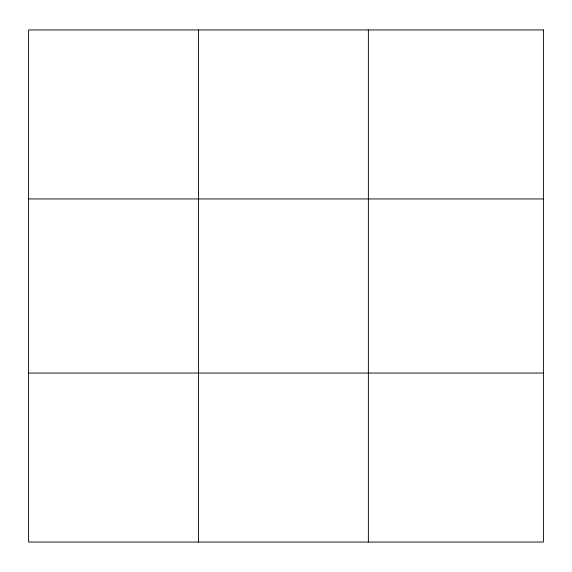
<?xml version="1.0" encoding="UTF-8"?>
<svg xmlns="http://www.w3.org/2000/svg" width="572" height="572" viewBox="0 0 572 572"><rect width="100%" height="100%" fill="white"/><g stroke="black" fill="none" stroke-linecap="round" stroke-linejoin="round"><path stroke-width="0.86" d="M198.484 542.049L198.484 29.951M368.368 542.049L368.368 29.951M28.6 198.942L543.4 198.942M28.6 373.058L543.4 373.058M543.4 29.951L543.4 542.049L28.6 542.049L28.6 29.951L543.4 29.951"/></g></svg>
